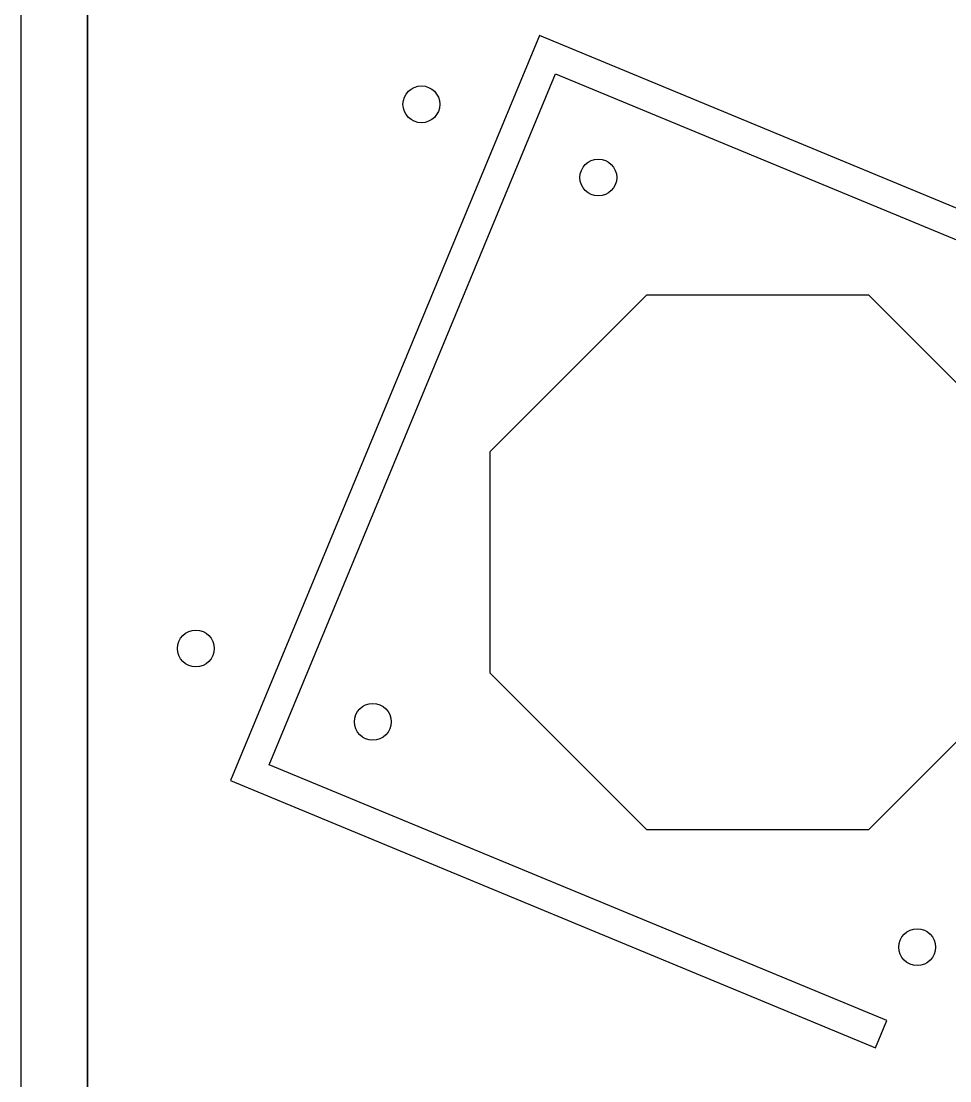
# Model space of a CAD drawing. Extents: x -13500 to 13500, y -13500 to 13500.
# Drawn here: x -13500 to -7196, y 0 to 7196 of the extents above; entities that cross this region are included whole.
import ezdxf

# ---------------------------------------------------------------- set-up
doc = ezdxf.new("R2010")
doc.units = 0
doc.header["$MEASUREMENT"] = 0
for name, color, linetype in [('Bottom', 2, 'Continuous'), ('Top', 1, 'Continuous'), ('Via', 90, 'Continuous')]:
    doc.layers.add(name, color=color, linetype=linetype)

msp = doc.modelspace()

# ---------------------------------------------------------------- linework, layer by layer
at = {"layer": 'Bottom', "linetype": 'Continuous'}
for points in [[(-13500, 13500), (13500, 13500), (13500, -13500), (-13500, -13500)], [(-13050, 13050), (13050, 13050), (13050, -13050), (-13050, -13050)]]:
    msp.add_lwpolyline(points, close=True, dxfattribs=at)
at = {"layer": 'Top'}
for points in [[(-13500, -13050), (-13500, 13500), (13500, 13500), (13500, -13500), (-13500, -13500)], [(-13050, -13050), (13050, -13050), (13050, 13050), (-13050, 13050)]]:
    msp.add_lwpolyline(points, close=True, dxfattribs=at)
at = {"layer": 'Top', "linetype": 'Continuous'}
msp.add_lwpolyline([(-7700.103, 224.815), (-7623.567, 409.591), (-11817.056, 2146.591), (-9873.79, 6838.051), (-5680.301, 5101.051), (-5603.764, 5285.827), (-9982.029, 7099.364), (-12078.369, 2038.351), (-7700.103, 224.815)], dxfattribs=at)
at = {"layer": 'Top'}
msp.add_lwpolyline([(-7085.162, 2366.515), (-7747.336, 1704.341), (-9252.048, 1704.341), (-10316.039, 2768.332), (-10316.039, 4273.044), (-9252.048, 5337.035), (-7747.336, 5337.035), (-6683.345, 4273.044)], dxfattribs=at)
at = {"layer": 'Via', "linetype": 'Continuous'}
for centre, radius in [((-10783.132, 6631.298), 124.996), ((-9582.089, 6133.818), 124.996), ((-12313.857, 2935.781), 124.994), ((-11112.818, 2438.296), 124.99), ((-7417.3, 907.562), 124.99)]:
    msp.add_circle(centre, radius, dxfattribs=at)

doc.saveas('drawing.dxf')
